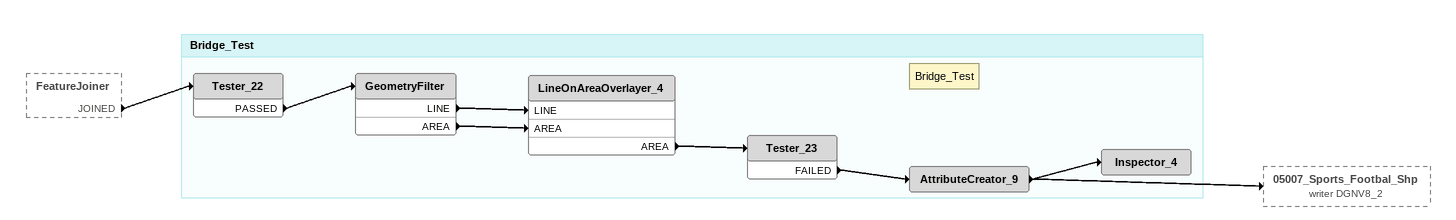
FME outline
FeatureJoiner [outside]
    JOINED -> Tester_22

Bookmark: Bridge_Test
Tester_22
    PASSED -> GeometryFilter
GeometryFilter
    LINE -> LineOnAreaOverlayer_4 [LINE]
    AREA -> LineOnAreaOverlayer_4 [AREA]
LineOnAreaOverlayer_4
    AREA -> Tester_23
Tester_23
    FAILED -> AttributeCreator_9
Note: Bridge_Test
AttributeCreator_9
    -> Inspector_4
    -> 05007_Sports_Footbal_Shp (writer DGNV8_2)
Inspector_4
